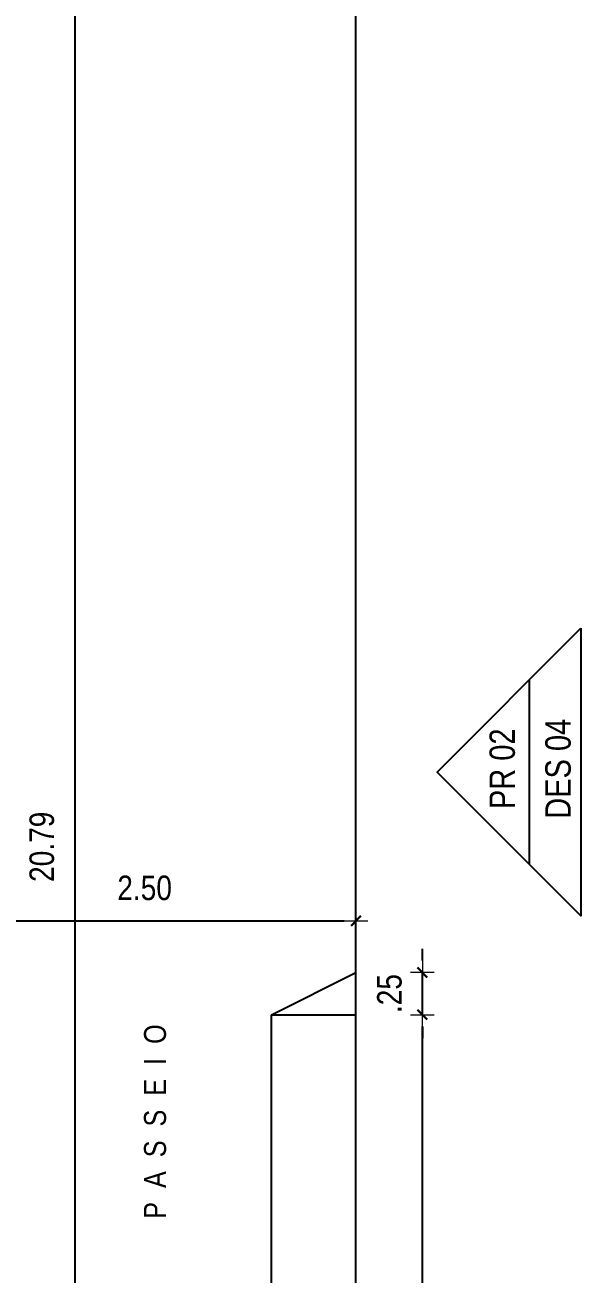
# Model space of a CAD drawing. Header units: millimetres. Extents: x 1170 to 1315, y 90 to 135.
# Drawn here: x 1295.32 to 1298.61, y 103.02 to 110.42 of the extents above; entities that cross this region are included whole.
import ezdxf
from ezdxf.enums import TextEntityAlignment as Align

# ---------------------------------------------------------------- set-up
doc = ezdxf.new("R2010")
doc.units = ezdxf.units.MM
doc.header["$LTSCALE"] = 20
doc.header["$MEASUREMENT"] = 0
doc.layers.get('0').update_dxf_attribs({"linetype": 'CONTINUOUS'})
doc.layers.get('DEFPOINTS').update_dxf_attribs({"linetype": 'CONTINUOUS'})
for name, color, linetype in [('COTA', 7, 'CONTINUOUS'), ('E-txt-g', 3, 'CONTINUOUS'), ('Indic_Corte_Vista', 2, 'CONTINUOUS'), ('TEXTO', 2, 'CONTINUOUS')]:
    doc.layers.add(name, color=color, linetype=linetype)
for name, color, linetype, lineweight in [('E-Pen-C', 4, 'CONTINUOUS', 15), ('E-Pen-G', 3, 'CONTINUOUS', 30), ('E-Txt-W', 7, 'CONTINUOUS', 20)]:
    doc.layers.add(name, color=color, linetype=linetype, lineweight=lineweight)
doc.styles.add('ESC 1.100', font='ARIALN.TTF', dxfattribs={"height": 0.2})
doc.styles.add('F2', font='ARIALN.TTF')
doc.styles.add('REG60', font='romans.shx', dxfattribs={"width": 0.8, "height": 0.15})
doc.styles.add('REG80', font='romans.shx', dxfattribs={"width": 0.8, "height": 0.2})
doc.dimstyles.new('DIMENSION-1', dxfattribs={"dimtxt": 0.145, "dimasz": 0.07, "dimexe": 1, "dimexo": 0, "dimgap": 0.12, "dimtad": 1, "dimzin": 7, "dimdsep": 46, "dimtxsty": 'F2', "dimblk1": 'TRACO', "dimblk2": 'TRACO', "dimsah": 1, "dimcen": 1, "dimse1": 1, "dimse2": 1, "dimclrd": 4, "dimclre": 256, "dimclrt": 4, "dimadec": 8, "dimazin": 0, "dimtfac": 1, "dimtix": 1, "dimtmove": 2, "dimatfit": 3, "dimldrblk": 'TRACO', "dimfxl": 1, "dimtolj": 1, "dimtzin": 0, "dimarcsym": 0})

# ---------------------------------------------------------------- blocks, each defined once
blk = doc.blocks.new('TRACO')
at = {"layer": 'E-Pen-C'}
for p, q in [((-1, 0), (1, 0)), ((0, 1), (0, -1))]:
    blk.add_line(p, q, dxfattribs=at)
at = {"layer": 'E-Pen-G'}
blk.add_line((-0.42, -0.42), (0.42, 0.42), dxfattribs=at)
blk = doc.blocks.new('*D352')
at = {"layer": 'COTA', "color": 4, "linetype": 'Continuous', "lineweight": -2}
blk.add_line((1294.8516, 105.1139), (1297.2116, 105.1139), dxfattribs=at)
at = {"layer": 'DEFPOINTS', "color": 0, "linetype": 'Continuous'}
for p in [(1297.2816, 105.1139), (1294.7816, 104.9802), (1297.2816, 104.9156)]:
    blk.add_point(p, dxfattribs=at)
at = {"layer": 'COTA', "color": 4, "linetype": 'Continuous', "lineweight": -2, "xscale": 0.07, "yscale": 0.07, "zscale": 0.07, "rotation": 180}
blk.add_blockref('TRACO', (1294.7816, 105.1139), dxfattribs=at)
at = {"layer": 'COTA', "color": 4, "linetype": 'Continuous', "lineweight": -2, "xscale": 0.07, "yscale": 0.07, "zscale": 0.07}
blk.add_blockref('TRACO', (1297.2816, 105.1139), dxfattribs=at)
at = {"layer": 'COTA', "color": 4, "linetype": 'Continuous', "insert": (1296.0316, 105.308), "char_height": 0.145, "attachment_point": 5, "style": 'F2'}
blk.add_mtext('\\A1;2.50', dxfattribs=at)
blk = doc.blocks.new('*D372')
at = {"layer": 'COTA', "color": 4, "linetype": 'Continuous', "lineweight": -2}
blk.add_line((1295.6183, 115.8754), (1295.6183, 95.2284), dxfattribs=at)
at = {"layer": 'DEFPOINTS', "color": 0, "linetype": 'Continuous'}
for p in [(1294.7816, 115.9454), (1294.7816, 95.1584), (1295.6183, 95.1584)]:
    blk.add_point(p, dxfattribs=at)
at = {"layer": 'COTA', "color": 4, "linetype": 'Continuous', "lineweight": -2, "xscale": 0.07, "yscale": 0.07, "zscale": 0.07}
for p, rotation in [((1295.6183, 115.9454), 90), ((1295.6183, 95.1584), 270)]:
    blk.add_blockref('TRACO', p, dxfattribs=dict(at, rotation=rotation))
at = {"layer": 'COTA', "color": 4, "linetype": 'Continuous', "insert": (1295.4243, 105.5519), "char_height": 0.145, "attachment_point": 5, "rotation": 90, "style": 'F2'}
blk.add_mtext('\\A1;20.79', dxfattribs=at)
blk = doc.blocks.new('TXT-AMB75')
at = {"layer": 'E-txt-g', "style": 'REG80', "width": 0.8, "flags": 8}
blk.add_attdef('TXT', text='', height=0.2, dxfattribs=at).set_placement((0.005, 0.296), align=Align.CENTER)
at = {"layer": 'E-Txt-W', "style": 'REG60', "width": 0.8, "flags": 8}
blk.add_attdef('TXT', text='', height=0.15, dxfattribs=at).set_placement((0.005, 0.027), align=Align.CENTER)
blk = doc.blocks.new('*D405')
at = {"layer": 'COTA', "color": 4, "linetype": 'Continuous', "lineweight": -2}
blk.add_line((1297.6741, 99.1284), (1297.6741, 104.4884), dxfattribs=at)
at = {"layer": 'DEFPOINTS', "color": 0, "linetype": 'Continuous'}
for p in [(1297.2816, 104.5584), (1297.6741, 104.5584), (1297.2816, 99.0584)]:
    blk.add_point(p, dxfattribs=at)
at = {"layer": 'COTA', "color": 4, "linetype": 'Continuous', "lineweight": -2, "xscale": 0.07, "yscale": 0.07, "zscale": 0.07}
for p, rotation in [((1297.6741, 104.5584), 90), ((1297.6741, 99.0584), 270)]:
    blk.add_blockref('TRACO', p, dxfattribs=dict(at, rotation=rotation))
at = {"layer": 'COTA', "color": 4, "linetype": 'Continuous', "insert": (1297.48, 101.8084), "char_height": 0.145, "attachment_point": 5, "rotation": 90, "style": 'F2'}
blk.add_mtext('\\A1;5.50', dxfattribs=at)
blk = doc.blocks.new('*D406')
at = {"layer": 'COTA', "color": 4, "linetype": 'Continuous', "lineweight": -2}
for p, q in [((1297.6741, 104.8784), (1297.6741, 104.9484)), ((1297.6741, 104.5584), (1297.6741, 104.8084)), ((1297.6741, 104.4884), (1297.6741, 104.4184))]:
    blk.add_line(p, q, dxfattribs=at)
at = {"layer": 'DEFPOINTS', "color": 0, "linetype": 'Continuous'}
for p in [(1297.2816, 104.8084), (1297.6741, 104.8084), (1297.2816, 104.5584)]:
    blk.add_point(p, dxfattribs=at)
at = {"layer": 'COTA', "color": 4, "linetype": 'Continuous', "lineweight": -2, "xscale": 0.07, "yscale": 0.07, "zscale": 0.07}
for p, rotation in [((1297.6741, 104.8084), 270), ((1297.6741, 104.5584), 90)]:
    blk.add_blockref('TRACO', p, dxfattribs=dict(at, rotation=rotation))
at = {"layer": 'COTA', "color": 4, "linetype": 'Continuous', "insert": (1297.48, 104.6834), "char_height": 0.145, "attachment_point": 5, "rotation": 90, "style": 'F2'}
blk.add_mtext('\\A1;.25', dxfattribs=at)

msp = doc.modelspace()

# ---------------------------------------------------------------- linework, layer by layer
at = {"layer": 'Indic_Corte_Vista', "color": 8}
for p, q in [((1297.2816, 98.6643), (1297.2816, 115.9454)), ((1296.7816, 104.5584), (1297.2816, 104.8084)), ((1296.7816, 99.0584), (1296.7816, 104.5584)), ((1296.7816, 104.5584), (1297.2816, 104.5584))]:
    msp.add_line(p, q, dxfattribs=at)
at = {"layer": 'TEXTO', "color": 8}
msp.add_line((1298.3079, 105.4477), (1298.3079, 106.5409), dxfattribs=at)
at = {"layer": 'TEXTO'}
msp.add_lwpolyline([(1298.6124, 106.8454), (1298.6124, 105.1432), (1297.7614, 105.9943), (1298.6124, 106.8454)], dxfattribs=at)

# ---------------------------------------------------------------- block references
ref = msp.add_blockref('TXT-AMB75', (1296.3637, 103.9602), dxfattribs=dict(xscale=0.7290000000000001, yscale=0.7290000000000001, zscale=0.7290000000000001, rotation=90))
ref.add_attrib('TXT', 'P  A  S  S  E  I  O', dxfattribs={"layer": 'E-txt-g', "color": 2, "height": 0.13, "rotation": 90, "style": 'F2'}).set_placement((1296.1581, 103.9258), align=Align.CENTER)

# ---------------------------------------------------------------- texts
at = {"layer": 'TEXTO', "char_height": 0.15, "attachment_point": 5, "rotation": 90, "style": 'ESC 1.100'}
for s, insert, width in [('DES 04', (1298.4775, 106.0138), 1.446286), ('PR 02', (1298.1475, 106.0138), 0.678146)]:
    msp.add_mtext(s, dxfattribs=dict(at, insert=insert, width=width))

# ---------------------------------------------------------------- dimensions: what is measured, and where the dimension line sits
at = {"layer": 'COTA', "color": 7, "linetype": 'Continuous'}
for base, p1, p2, override, picture, middle in [((1295.6183, 95.1584), (1294.7816, 115.9454), (1294.7816, 95.1584), {"dimadec": 0, "dimfxl": 0.06}, '*D372', (1295.4243, 105.5519)), ((1297.6741, 104.8084), (1297.2816, 104.5584), (1297.2816, 104.8084), {"dimadec": 0, "dimfxl": 0.04}, '*D406', (1297.48, 104.6834)), ((1297.6741, 104.5584), (1297.2816, 99.0584), (1297.2816, 104.5584), {"dimadec": 0, "dimfxl": 0.04}, '*D405', (1297.48, 101.8084))]:
    dim = msp.add_linear_dim(base=base, p1=p1, p2=p2, angle=90, dimstyle='DIMENSION-1', override=override, dxfattribs=at)
    dim.commit()
    dim.dimension.update_dxf_attribs({"geometry": picture, "text_midpoint": middle})
dim = msp.add_linear_dim(base=(1297.2816, 105.1139), p1=(1294.7816, 104.9802), p2=(1297.2816, 104.9156), dimstyle='DIMENSION-1', override={"dimadec": 0, "dimfxl": 0.06}, dxfattribs=at)
dim.commit()
dim.dimension.update_dxf_attribs({"geometry": '*D352', "text_midpoint": (1296.0316, 105.308)})

doc.saveas('drawing.dxf')
